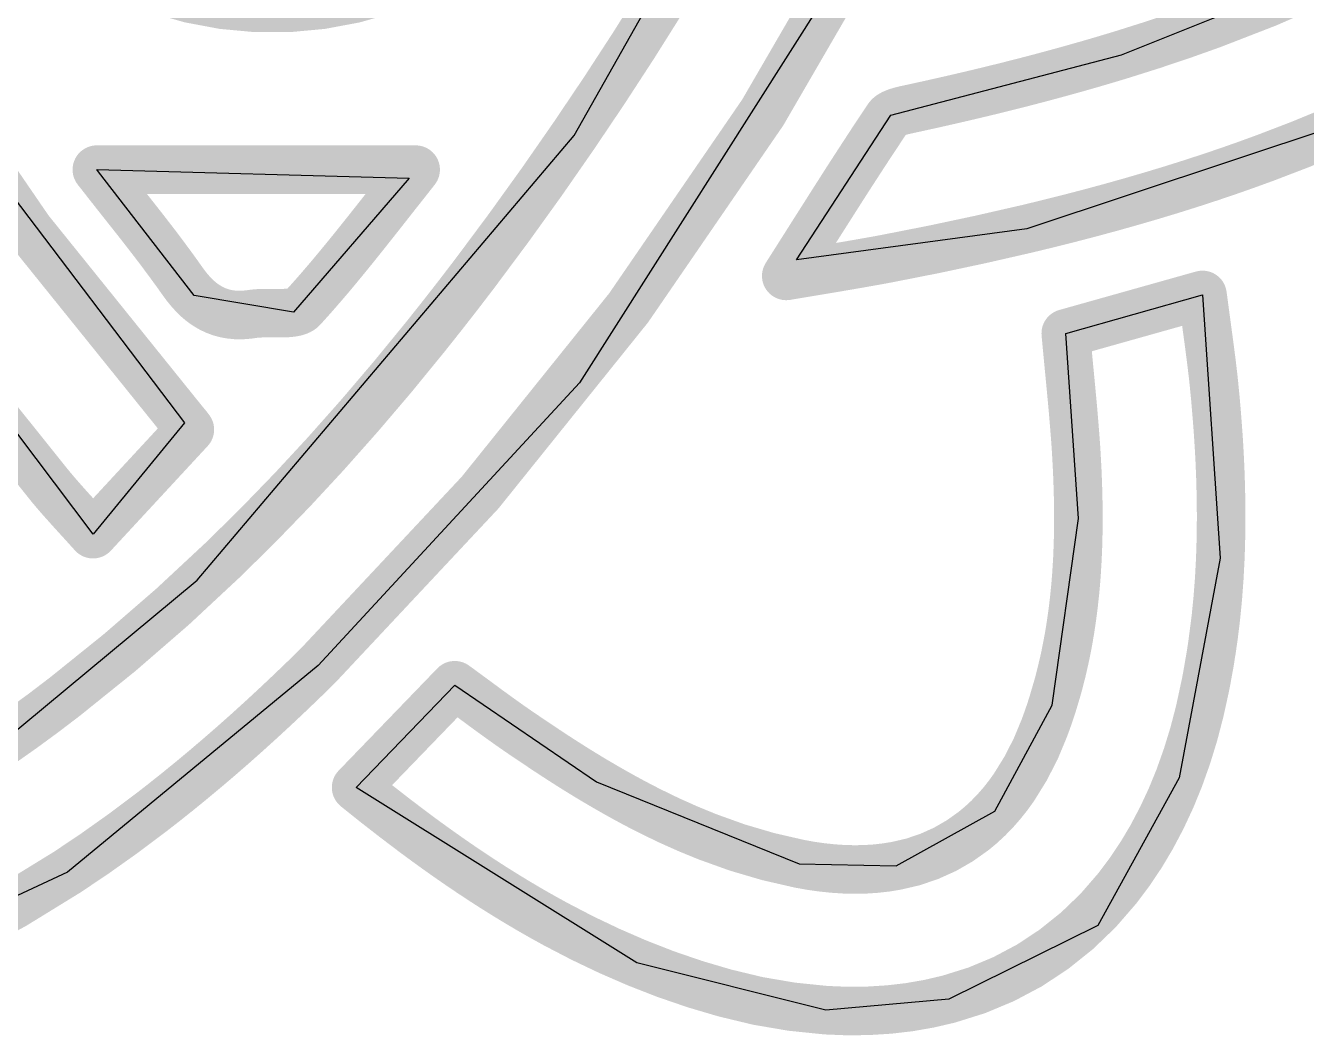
# Model space of a CAD drawing. Header units: millimetres. Extents: x 34 to 168, y 52 to 76.
# Drawn here: x 41.887 to 44.524, y 62.461 to 64.54 of the extents above; entities that cross this region are included whole.
import ezdxf

# ---------------------------------------------------------------- set-up
doc = ezdxf.new("R2010")
doc.units = ezdxf.units.MM
doc.layers.add('TopOverlay', color=2, linetype='Continuous')

msp = doc.modelspace()

# ---------------------------------------------------------------- linework, layer by layer
at = {"layer": 'TopOverlay'}
for p, q in [((43.0162, 64.3142), (43.561, 65.278)), ((43.6497, 64.7835), (43.0276, 63.8048)), ((44.1438, 64.4804), (44.6639, 64.6886)), ((41.6306, 64.4906), (42.2137, 63.7223)), ((43.6685, 64.356), (44.1438, 64.4804)), ((43.4741, 64.0578), (43.6685, 64.356)), ((44.6536, 64.356), (43.9483, 64.1216)), ((42.2402, 63.3984), (43.0162, 64.3142)), ((42.0369, 64.239), (42.0334, 64.2436)), ((42.0334, 64.2436), (42.6762, 64.2261)), ((42.2338, 63.9846), (42.0369, 64.239)), ((42.6762, 64.2261), (42.4385, 63.9499)), ((43.9483, 64.1216), (43.4741, 64.0578)), ((42.0255, 63.4928), (41.5798, 64.0842)), ((42.4385, 63.9499), (42.2338, 63.9846)), ((44.0287, 63.9064), (44.3103, 63.9856)), ((44.3103, 63.9856), (44.347, 63.4432)), ((44.0547, 63.5249), (44.0287, 63.9064)), ((43.0276, 63.8048), (42.4889, 63.2222)), ((42.2137, 63.7223), (42.0255, 63.4928)), ((44.001, 63.1408), (44.0547, 63.5249)), ((44.347, 63.4432), (44.2624, 62.9907)), ((41.8346, 63.0608), (42.2402, 63.3984)), ((42.4889, 63.2222), (41.9726, 62.797)), ((42.5673, 62.9712), (42.7705, 63.1817)), ((42.7705, 63.1817), (43.0623, 62.9831)), ((43.8829, 62.9223), (44.001, 63.1408)), ((44.2624, 62.9907), (44.0944, 62.6872)), ((43.1451, 62.6101), (42.5673, 62.9712)), ((43.0623, 62.9831), (43.48, 62.8141)), ((43.6795, 62.8098), (43.8829, 62.9223)), ((43.48, 62.8141), (43.6795, 62.8098)), ((41.9726, 62.797), (41.4309, 62.5427)), ((44.0944, 62.6872), (43.7878, 62.5353)), ((43.5346, 62.5125), (43.1451, 62.6101)), ((43.7878, 62.5353), (43.5346, 62.5125))]:
    msp.add_line(p, q, dxfattribs=at)
at = {"layer": 'TopOverlay', "const_width": 0.1}
for points in [[(42.2137, 63.7223, -0.058115), (41.3502, 64.9826)], [(42.8641, 64.7454, -0.414368), (41.8293, 64.8416)], [(43.6497, 64.7835, -0.075748), (42.4889, 63.2222)], [(44.6639, 64.6886, -0.030791), (44.33, 64.5429)], [(43.1982, 64.5939, -0.011491), (43.0162, 64.3142)], [(44.33, 64.5429, -0.013489), (44.1438, 64.4804)], [(44.1438, 64.4804, -0.006026), (44.0445, 64.4513)], [(44.0445, 64.4513, -0.005508), (43.9404, 64.4233)], [(43.9404, 64.4233, -0.004981), (43.8311, 64.3964)], [(43.8311, 64.3964, -0.004461), (43.7162, 64.3704)], [(43.6725, 64.3583, -0.020498), (43.6771, 64.3603)], [(43.6771, 64.3603, -0.014745), (43.6822, 64.3622)], [(43.6822, 64.3622, -0.010682), (43.6875, 64.3638)], [(43.6875, 64.3638, -0.007639), (43.693, 64.3652)], [(43.693, 64.3652, -0.005185), (43.6986, 64.3666)], [(41.9388, 63.5899, -0.030798), (41.3807, 64.3482)], [(43.6628, 64.3507, -0.059717), (43.6653, 64.3535)], [(43.6653, 64.3535, -0.041718), (43.6685, 64.356)], [(43.6685, 64.356, -0.028994), (43.6726, 64.3583)], [(44.6536, 64.356, -0.018459), (44.4395, 64.2678)], [(43.0162, 64.3142, -0.012202), (42.812, 64.0302)], [(44.4395, 64.2678, -0.008528), (44.3254, 64.2277)], [(44.3254, 64.2277, -0.007945), (44.2058, 64.1901)], [(44.2058, 64.1901, -0.007308), (44.0803, 64.1548)], [(44.0803, 64.1548, -0.006646), (43.9483, 64.1216)], [(43.9483, 64.1216, -0.011306), (43.6626, 64.0608)], [(42.812, 64.0302, -0.006856), (42.7099, 63.8993)], [(42.2338, 63.9846, -0.041793), (42.2097, 64.014)], [(42.4932, 63.9992, -0.006861), (42.4565, 63.958)], [(42.2465, 63.973, -0.026111), (42.2338, 63.9846)], [(42.2597, 63.9634, -0.029338), (42.2465, 63.973)], [(42.2878, 63.9501, -0.065084), (42.2597, 63.9634)], [(42.3185, 63.9444, -0.063601), (42.2878, 63.9501)], [(42.3351, 63.9444, -0.02782), (42.3185, 63.9444)], [(42.3525, 63.9462, -0.024386), (42.3351, 63.9444)], [(42.3525, 63.9462, -0.015181), (42.3609, 63.9472)], [(42.3609, 63.9472, -0.006027), (42.3653, 63.9476)], [(42.3653, 63.9476, -0.005104), (42.3697, 63.9478)], [(42.4114, 63.948, -0.004281), (42.3966, 63.948)], [(42.4187, 63.9481, -0.005634), (42.4114, 63.948)], [(42.4257, 63.9484, -0.008482), (42.4187, 63.9481)], [(42.4323, 63.949, -0.012082), (42.4257, 63.9484)], [(42.4385, 63.9499, -0.016867), (42.4323, 63.949)], [(42.4441, 63.9512, -0.023472), (42.4385, 63.9499)], [(42.449, 63.953, -0.032735), (42.4441, 63.9512)], [(42.4532, 63.9552, -0.045357), (42.449, 63.953)], [(42.4565, 63.958, -0.060436), (42.4532, 63.9552)], [(42.7099, 63.8993, -0.015149), (42.5042, 63.6578)], [(44.3367, 63.7735, -0.006143), (44.3428, 63.6963)], [(44.341, 63.7216, -0.006536), (44.3457, 63.6469)], [(44.3428, 63.6963, -0.006714), (44.3468, 63.6227)], [(44.3429, 63.6963, -0.006776), (44.3468, 63.6227)], [(42.5042, 63.6578, -0.016787), (42.2946, 63.4415)], [(44.3457, 63.6469, -0.01192), (44.3487, 63.5292)], [(44.0519, 63.6322, -0.00461), (44.0537, 63.5879)], [(44.0519, 63.6322, -0.00461), (44.0537, 63.5879)], [(44.3468, 63.6227, -0.009986), (44.3487, 63.5292)], [(44.3468, 63.6227, -0.009616), (44.3487, 63.5292)], [(44.0537, 63.5879, -0.005104), (44.0546, 63.5456)], [(44.0537, 63.5879, -0.007777), (44.0547, 63.5249)], [(44.0537, 63.5879, -0.005104), (44.0546, 63.5456)], [(44.0547, 63.5249, -0.019772), (44.05, 63.3994)], [(44.0547, 63.5249, -0.019772), (44.05, 63.3994)], [(44.0547, 63.5249, -0.012831), (44.0526, 63.4402)], [(44.3487, 63.5292, -0.015878), (44.3448, 63.4015)], [(44.3487, 63.5292, -0.010369), (44.347, 63.4432)], [(44.3487, 63.5292, -0.010369), (44.347, 63.4432)], [(42.2946, 63.4415, -0.027047), (41.9677, 63.1583)], [(44.0526, 63.4402, -0.01423), (44.0462, 63.3597)], [(44.347, 63.4432, -0.017098), (44.3377, 63.3201)], [(44.347, 63.4432, -0.017098), (44.3377, 63.3201)], [(44.05, 63.3994, -0.014918), (44.0414, 63.3209)], [(44.05, 63.3994, -0.014918), (44.0414, 63.3209)], [(44.3448, 63.4015, -0.017643), (44.3329, 63.2805)], [(44.0462, 63.3597, -0.015586), (44.0355, 63.2831)], [(44.0414, 63.3209, -0.016223), (44.0286, 63.2462)], [(44.0414, 63.3209, -0.016223), (44.0286, 63.2462)], [(44.3377, 63.3201, -0.031494), (44.3045, 63.1277)], [(44.3377, 63.3201, -0.031494), (44.3045, 63.1277)], [(44.0356, 63.2831, -0.034708), (44.001, 63.1408)], [(44.3329, 63.2805, -0.0254), (44.3045, 63.1277)], [(44.0286, 63.2462, -0.026405), (44.001, 63.1408)], [(44.0286, 63.2462, -0.026405), (44.001, 63.1408)], [(42.4889, 63.2222, -0.006774), (42.4008, 63.1376)], [(41.9677, 63.1583, -0.014332), (41.8346, 63.0608)], [(42.4008, 63.1376, -0.007418), (42.3138, 63.0587)], [(44.001, 63.1408, -0.012793), (43.9844, 63.0931)], [(44.3045, 63.1277, -0.03248), (44.2624, 62.9907)], [(43.9844, 63.0931, -0.06027), (43.9218, 62.9711)], [(42.3138, 63.0587, -0.008069), (42.2277, 62.9854)], [(43.0091, 63.0157, -0.005244), (42.9572, 63.0493)], [(43.0623, 62.9831, -0.006703), (43.0091, 63.0157)], [(44.2624, 62.9907, -0.036499), (44.2056, 62.869)], [(42.2277, 62.9854, -0.00871), (42.1423, 62.9174)], [(42.6888, 62.8766, -0.010033), (42.5673, 62.9712)], [(43.117, 62.9518, -0.008151), (43.0624, 62.9831)], [(43.9218, 62.9711, -0.035953), (43.8829, 62.9223)], [(43.1731, 62.9222, -0.009588), (43.117, 62.9518)], [(42.1423, 62.9175, -0.019225), (41.9726, 62.797)], [(43.2903, 62.8698, -0.023396), (43.1731, 62.9222)], [(43.8829, 62.9223, -0.039091), (43.8391, 62.8817)], [(43.8391, 62.8817, -0.122445), (43.6795, 62.8098)], [(42.7555, 62.8284, -0.007038), (42.6888, 62.8766)], [(43.48, 62.8141, -0.044676), (43.2903, 62.8698)], [(44.2056, 62.869, -0.040594), (44.1349, 62.7635)], [(42.8259, 62.7807, -0.008338), (42.7555, 62.8284)], [(43.5507, 62.8041, -0.027849), (43.48, 62.8141)], [(43.6173, 62.8027, -0.031811), (43.5507, 62.8041)], [(43.6795, 62.8098, -0.035688), (43.6173, 62.8027)], [(41.9726, 62.797, -0.043664), (41.6303, 62.613)], [(42.9002, 62.7342, -0.009644), (42.8259, 62.7807)], [(44.1349, 62.7635, -0.091207), (43.954, 62.6047)], [(42.9782, 62.6897, -0.010974), (42.9002, 62.7342)], [(43.1451, 62.6101, -0.026068), (42.9782, 62.6897)], [(43.326, 62.5481, -0.031681), (43.1451, 62.6101)], [(43.954, 62.6047, -0.069285), (43.7878, 62.5353)], [(43.5346, 62.5125, -0.050168), (43.326, 62.5481)], [(43.6653, 62.5139, -0.038547), (43.5346, 62.5125)], [(43.7878, 62.5353, -0.042513), (43.6653, 62.5139)]]:
    msp.add_lwpolyline(points, format="xyb", dxfattribs=at)
at = {"layer": 'TopOverlay', "const_width": 0.05}
for points in [[(44.305, 64.5429, 1), (44.355, 64.5429, 1)], [(44.305, 64.5429, 1), (44.355, 64.5429, 1)], [(44.1188, 64.4804, 1), (44.1688, 64.4804, 1)], [(44.1188, 64.4804, 1), (44.1688, 64.4804, 1)], [(44.0195, 64.4513, 1), (44.0695, 64.4513, 1)], [(44.0195, 64.4513, 1), (44.0695, 64.4513, 1)], [(43.9154, 64.4233, 1), (43.9654, 64.4233, 1)], [(43.9154, 64.4233, 1), (43.9654, 64.4233, 1)], [(43.8061, 64.3964, 1), (43.8561, 64.3964, 1)], [(43.8061, 64.3964, 1), (43.8561, 64.3964, 1)], [(43.6521, 64.3603, 1), (43.7021, 64.3603, 1)], [(43.6521, 64.3603, 1), (43.7021, 64.3603, 1)], [(43.6572, 64.3622, 1), (43.7072, 64.3622, 1)], [(43.6572, 64.3622, 1), (43.7072, 64.3622, 1)], [(43.6625, 64.3638, 1), (43.7125, 64.3638, 1)], [(43.6625, 64.3638, 1), (43.7125, 64.3638, 1)], [(43.668, 64.3652, 1), (43.718, 64.3652, 1)], [(43.668, 64.3652, 1), (43.718, 64.3652, 1)], [(43.6736, 64.3666, 1), (43.7236, 64.3666, 1)], [(43.6736, 64.3666, 1), (43.7236, 64.3666, 1)], [(43.6843, 64.3689, 1), (43.7342, 64.3689, 1)], [(43.6843, 64.3689, 1), (43.7342, 64.3689, 1)], [(43.6843, 64.3689, 1), (43.7342, 64.3689, 1)], [(43.6912, 64.3704, 1), (43.7412, 64.3704, 1)], [(43.6912, 64.3704, 1), (43.7412, 64.3704, 1)], [(43.6912, 64.3704, 1), (43.7412, 64.3704, 1)], [(43.6378, 64.3507, 1), (43.6878, 64.3507, 1)], [(43.6378, 64.3507, 1), (43.6878, 64.3507, 1)], [(43.6403, 64.3535, 1), (43.6903, 64.3535, 1)], [(43.6403, 64.3535, 1), (43.6903, 64.3535, 1)], [(43.6435, 64.356, 1), (43.6935, 64.356, 1)], [(43.6435, 64.356, 1), (43.6935, 64.356, 1)], [(43.6476, 64.3583, 1), (43.6976, 64.3583, 1)], [(43.6476, 64.3583, 1), (43.6975, 64.3583, 1)], [(42.9912, 64.3142, 1), (43.0412, 64.3142, 1)], [(42.9912, 64.3142, 1), (43.0412, 64.3142, 1)], [(43.6041, 64.3, 1), (43.6541, 64.3, 1)], [(43.6041, 64.3, 1), (43.6541, 64.3, 1)], [(43.5874, 64.2744, 1), (43.6374, 64.2744, 1)], [(43.5874, 64.2744, 1), (43.6374, 64.2744, 1)], [(44.4145, 64.2678, 1), (44.4645, 64.2678, 1)], [(44.4145, 64.2678, 1), (44.4645, 64.2678, 1)], [(42.0084, 64.2436, 1), (42.0584, 64.2436, 1)], [(42.0084, 64.2436, 1), (42.0584, 64.2436, 1)], [(42.0084, 64.2436, 1), (42.0584, 64.2436, 1)], [(42.0101, 64.2413, 1), (42.0601, 64.2413, 1)], [(42.0101, 64.2413, 1), (42.0601, 64.2413, 1)], [(42.011, 64.2401, 1), (42.061, 64.2401, 1)], [(42.011, 64.2401, 1), (42.061, 64.2401, 1)], [(42.0119, 64.239, 1), (42.0619, 64.239, 1)], [(42.0119, 64.239, 1), (42.0619, 64.239, 1)], [(42.0128, 64.2379, 1), (42.0628, 64.2379, 1)], [(42.0128, 64.2379, 1), (42.0628, 64.2379, 1)], [(42.0137, 64.2368, 1), (42.0637, 64.2368, 1)], [(42.0137, 64.2368, 1), (42.0637, 64.2368, 1)], [(42.0155, 64.2345, 1), (42.0655, 64.2345, 1)], [(42.0155, 64.2345, 1), (42.0655, 64.2345, 1)], [(42.0173, 64.2323, 1), (42.0673, 64.2323, 1)], [(42.0173, 64.2323, 1), (42.0673, 64.2323, 1)], [(42.0205, 64.2282, 1), (42.0705, 64.2282, 1)], [(42.0205, 64.2282, 1), (42.0705, 64.2282, 1)], [(42.6528, 64.2282, 1), (42.7027, 64.2282, 1)], [(42.6528, 64.2282, 1), (42.7027, 64.2282, 1)], [(42.6544, 64.2302, 1), (42.7043, 64.2302, 1)], [(42.6544, 64.2302, 1), (42.7043, 64.2302, 1)], [(42.656, 64.2323, 1), (42.706, 64.2323, 1)], [(42.656, 64.2323, 1), (42.706, 64.2323, 1)], [(42.6587, 64.2356, 1), (42.7087, 64.2356, 1)], [(42.6587, 64.2356, 1), (42.7087, 64.2356, 1)], [(42.6605, 64.2379, 1), (42.7105, 64.2379, 1)], [(42.6605, 64.2379, 1), (42.7105, 64.2379, 1)], [(42.6613, 64.239, 1), (42.7113, 64.239, 1)], [(42.6613, 64.239, 1), (42.7113, 64.239, 1)], [(42.6622, 64.2401, 1), (42.7122, 64.2401, 1)], [(42.6622, 64.2401, 1), (42.7122, 64.2401, 1)], [(42.6631, 64.2413, 1), (42.7131, 64.2413, 1)], [(42.6631, 64.2413, 1), (42.7131, 64.2413, 1)], [(42.664, 64.2424, 1), (42.714, 64.2424, 1)], [(42.664, 64.2424, 1), (42.714, 64.2424, 1)], [(42.6649, 64.2436, 1), (42.7149, 64.2436, 1)], [(42.6649, 64.2436, 1), (42.7149, 64.2436, 1)], [(42.6649, 64.2436, 1), (42.7149, 64.2436, 1)], [(43.5707, 64.2487, 1), (43.6207, 64.2487, 1)], [(43.5707, 64.2487, 1), (43.6207, 64.2487, 1)], [(44.3004, 64.2277, 1), (44.3504, 64.2277, 1)], [(44.3004, 64.2277, 1), (44.3504, 64.2277, 1)], [(42.0221, 64.2261, 1), (42.0721, 64.2261, 1)], [(42.0221, 64.2261, 1), (42.0721, 64.2261, 1)], [(42.0237, 64.2241, 1), (42.0737, 64.2241, 1)], [(42.0237, 64.2241, 1), (42.0737, 64.2241, 1)], [(42.0253, 64.2221, 1), (42.0753, 64.2221, 1)], [(42.0253, 64.2221, 1), (42.0753, 64.2221, 1)], [(42.0269, 64.22, 1), (42.0769, 64.22, 1)], [(42.0269, 64.22, 1), (42.0769, 64.22, 1)], [(42.0285, 64.218, 1), (42.0784, 64.218, 1)], [(42.0285, 64.218, 1), (42.0784, 64.218, 1)], [(42.03, 64.216, 1), (42.08, 64.216, 1)], [(42.03, 64.216, 1), (42.08, 64.216, 1)], [(42.0316, 64.2139, 1), (42.0816, 64.2139, 1)], [(42.0316, 64.2139, 1), (42.0816, 64.2139, 1)], [(42.0333, 64.2119, 1), (42.0832, 64.2119, 1)], [(42.0333, 64.2119, 1), (42.0832, 64.2119, 1)], [(42.0377, 64.2062, 1), (42.0877, 64.2062, 1)], [(42.0377, 64.2062, 1), (42.0877, 64.2062, 1)], [(42.04, 64.2034, 1), (42.09, 64.2034, 1)], [(42.04, 64.2034, 1), (42.09, 64.2034, 1)], [(42.0422, 64.2005, 1), (42.0922, 64.2005, 1)], [(42.0422, 64.2005, 1), (42.0922, 64.2005, 1)], [(42.6311, 64.2007, 1), (42.6811, 64.2007, 1)], [(42.6311, 64.2007, 1), (42.6811, 64.2007, 1)], [(42.6341, 64.2044, 1), (42.6841, 64.2044, 1)], [(42.6341, 64.2044, 1), (42.6841, 64.2044, 1)], [(42.637, 64.2082, 1), (42.687, 64.2082, 1)], [(42.637, 64.2082, 1), (42.687, 64.2082, 1)], [(42.64, 64.2119, 1), (42.69, 64.2119, 1)], [(42.64, 64.2119, 1), (42.69, 64.2119, 1)], [(42.6432, 64.216, 1), (42.6932, 64.216, 1)], [(42.6432, 64.216, 1), (42.6932, 64.216, 1)], [(42.6448, 64.218, 1), (42.6948, 64.218, 1)], [(42.6448, 64.218, 1), (42.6948, 64.218, 1)], [(42.6464, 64.22, 1), (42.6964, 64.22, 1)], [(42.6464, 64.22, 1), (42.6964, 64.22, 1)], [(42.648, 64.2221, 1), (42.698, 64.2221, 1)], [(42.648, 64.2221, 1), (42.698, 64.2221, 1)], [(42.6496, 64.2241, 1), (42.6996, 64.2241, 1)], [(42.6496, 64.2241, 1), (42.6996, 64.2241, 1)], [(42.6512, 64.2261, 1), (42.7012, 64.2261, 1)], [(42.6512, 64.2261, 1), (42.7012, 64.2261, 1)], [(43.554, 64.2229, 1), (43.604, 64.2229, 1)], [(43.554, 64.2229, 1), (43.604, 64.2229, 1)], [(42.0445, 64.1977, 1), (42.0944, 64.1977, 1)], [(42.0445, 64.1977, 1), (42.0944, 64.1977, 1)], [(42.0467, 64.1948, 1), (42.0967, 64.1948, 1)], [(42.0467, 64.1948, 1), (42.0967, 64.1948, 1)], [(42.0489, 64.192, 1), (42.0989, 64.192, 1)], [(42.0489, 64.192, 1), (42.0989, 64.192, 1)], [(42.0512, 64.1892, 1), (42.1011, 64.1892, 1)], [(42.0512, 64.1892, 1), (42.1011, 64.1892, 1)], [(42.0534, 64.1864, 1), (42.1034, 64.1864, 1)], [(42.0534, 64.1864, 1), (42.1034, 64.1864, 1)], [(42.0556, 64.1835, 1), (42.1056, 64.1835, 1)], [(42.0556, 64.1835, 1), (42.1056, 64.1835, 1)], [(42.6104, 64.1744, 1), (42.6604, 64.1744, 1)], [(42.6104, 64.1744, 1), (42.6604, 64.1744, 1)], [(42.6163, 64.1819, 1), (42.6663, 64.1819, 1)], [(42.6163, 64.1819, 1), (42.6663, 64.1819, 1)], [(42.6192, 64.1856, 1), (42.6692, 64.1856, 1)], [(42.6192, 64.1856, 1), (42.6692, 64.1856, 1)], [(42.6222, 64.1894, 1), (42.6722, 64.1894, 1)], [(42.6222, 64.1894, 1), (42.6722, 64.1894, 1)], [(42.6251, 64.1931, 1), (42.6751, 64.1931, 1)], [(42.6251, 64.1931, 1), (42.6751, 64.1931, 1)], [(42.6281, 64.1969, 1), (42.6781, 64.1969, 1)], [(42.6281, 64.1969, 1), (42.6781, 64.1969, 1)], [(43.5374, 64.1969, 1), (43.5874, 64.1969, 1)], [(43.5374, 64.1969, 1), (43.5874, 64.1969, 1)], [(44.1808, 64.1901, 1), (44.2308, 64.1901, 1)], [(44.1808, 64.1901, 1), (44.2308, 64.1901, 1)], [(42.0827, 64.1493, 1), (42.1327, 64.1493, 1)], [(42.0827, 64.1493, 1), (42.1327, 64.1493, 1)], [(42.5925, 64.1516, 1), (42.6425, 64.1516, 1)], [(42.5925, 64.1516, 1), (42.6425, 64.1516, 1)], [(43.5207, 64.1707, 1), (43.5707, 64.1707, 1)], [(43.5207, 64.1707, 1), (43.5707, 64.1707, 1)], [(44.0553, 64.1548, 1), (44.1053, 64.1548, 1)], [(44.0553, 64.1548, 1), (44.1053, 64.1548, 1)], [(42.096, 64.1324, 1), (42.146, 64.1324, 1)], [(42.096, 64.1324, 1), (42.146, 64.1324, 1)], [(42.5747, 64.1291, 1), (42.6247, 64.1291, 1)], [(42.5747, 64.1291, 1), (42.6247, 64.1291, 1)], [(43.5039, 64.1442, 1), (43.5538, 64.1442, 1)], [(43.5039, 64.1442, 1), (43.5538, 64.1442, 1)], [(43.9233, 64.1216, 1), (43.9733, 64.1216, 1)], [(43.9233, 64.1216, 1), (43.9733, 64.1216, 1)], [(42.1091, 64.1156, 1), (42.1591, 64.1156, 1)], [(42.1091, 64.1156, 1), (42.1591, 64.1156, 1)], [(42.1221, 64.0988, 1), (42.1721, 64.0988, 1)], [(42.1221, 64.0988, 1), (42.1721, 64.0988, 1)], [(42.557, 64.1068, 1), (42.607, 64.1068, 1)], [(42.557, 64.1068, 1), (42.607, 64.1068, 1)], [(43.4869, 64.1175, 1), (43.5369, 64.1175, 1)], [(43.4869, 64.1175, 1), (43.5369, 64.1175, 1)], [(42.135, 64.082, 1), (42.185, 64.082, 1)], [(42.135, 64.082, 1), (42.185, 64.082, 1)], [(42.5394, 64.0848, 1), (42.5894, 64.0848, 1)], [(42.5394, 64.0848, 1), (42.5894, 64.0848, 1)], [(43.4574, 64.0709, 1), (43.5074, 64.0709, 1)], [(43.4574, 64.0709, 1), (43.5074, 64.0709, 1)], [(43.4616, 64.0775, 1), (43.5116, 64.0775, 1)], [(43.4616, 64.0775, 1), (43.5116, 64.0775, 1)], [(43.4698, 64.0905, 1), (43.5198, 64.0905, 1)], [(43.4698, 64.0905, 1), (43.5198, 64.0905, 1)], [(42.1476, 64.0651, 1), (42.1976, 64.0651, 1)], [(42.1476, 64.0651, 1), (42.1976, 64.0651, 1)], [(42.1601, 64.0482, 1), (42.2101, 64.0482, 1)], [(42.1601, 64.0482, 1), (42.2101, 64.0482, 1)], [(42.5217, 64.063, 1), (42.5717, 64.063, 1)], [(42.5217, 64.063, 1), (42.5717, 64.063, 1)], [(43.4407, 64.0446, 1), (43.4907, 64.0446, 1)], [(43.4407, 64.0446, 1), (43.4907, 64.0446, 1)], [(43.4449, 64.0512, 1), (43.4949, 64.0512, 1)], [(43.4449, 64.0512, 1), (43.4949, 64.0512, 1)], [(43.4491, 64.0578, 1), (43.4991, 64.0578, 1)], [(43.4491, 64.0578, 1), (43.4991, 64.0578, 1)], [(43.4532, 64.0644, 1), (43.5032, 64.0644, 1)], [(43.4532, 64.0644, 1), (43.5032, 64.0644, 1)], [(43.5324, 64.0422, 1), (43.5824, 64.0422, 1)], [(43.5324, 64.0422, 1), (43.5824, 64.0422, 1)], [(43.5477, 64.0448, 1), (43.5977, 64.0448, 1)], [(43.5477, 64.0448, 1), (43.5977, 64.0448, 1)], [(43.5629, 64.0474, 1), (43.6129, 64.0474, 1)], [(43.5629, 64.0474, 1), (43.6129, 64.0474, 1)], [(43.578, 64.05, 1), (43.628, 64.05, 1)], [(43.578, 64.05, 1), (43.628, 64.05, 1)], [(43.593, 64.0527, 1), (43.643, 64.0527, 1)], [(43.593, 64.0527, 1), (43.643, 64.0527, 1)], [(43.6079, 64.0553, 1), (43.6579, 64.0553, 1)], [(43.6079, 64.0553, 1), (43.6579, 64.0553, 1)], [(43.6228, 64.058, 1), (43.6728, 64.058, 1)], [(43.6228, 64.058, 1), (43.6728, 64.058, 1)], [(43.6376, 64.0608, 1), (43.6876, 64.0608, 1)], [(43.6376, 64.0608, 1), (43.6876, 64.0608, 1)], [(42.1725, 64.0312, 1), (42.2225, 64.0312, 1)], [(42.1725, 64.0312, 1), (42.2225, 64.0312, 1)], [(42.4862, 64.0202, 1), (42.5362, 64.0202, 1)], [(42.4862, 64.0202, 1), (42.5362, 64.0202, 1)], [(42.504, 64.0415, 1), (42.554, 64.0415, 1)], [(42.504, 64.0415, 1), (42.554, 64.0415, 1)], [(42.787, 64.0302, 1), (42.837, 64.0302, 1)], [(42.787, 64.0302, 1), (42.837, 64.0302, 1)], [(43.4281, 64.0247, 1), (43.4781, 64.0247, 1)], [(43.4281, 64.0247, 1), (43.4781, 64.0247, 1)], [(43.4323, 64.0314, 1), (43.4823, 64.0314, 1)], [(43.4323, 64.0314, 1), (43.4823, 64.0314, 1)], [(43.4365, 64.038, 1), (43.4865, 64.038, 1)], [(43.4365, 64.038, 1), (43.4865, 64.038, 1)], [(43.4629, 64.0306, 1), (43.5129, 64.0306, 1)], [(43.4629, 64.0306, 1), (43.5129, 64.0306, 1)], [(43.48, 64.0334, 1), (43.53, 64.0334, 1)], [(43.48, 64.0334, 1), (43.53, 64.0334, 1)], [(43.4856, 64.0343, 1), (43.5356, 64.0343, 1)], [(43.4856, 64.0343, 1), (43.5356, 64.0343, 1)], [(43.517, 64.0396, 1), (43.567, 64.0396, 1)], [(43.517, 64.0396, 1), (43.567, 64.0396, 1)], [(42.1847, 64.014, 1), (42.2347, 64.014, 1)], [(42.1847, 64.014, 1), (42.2347, 64.014, 1)], [(42.4682, 63.9992, 1), (42.5182, 63.9992, 1)], [(42.4682, 63.9992, 1), (42.5182, 63.9992, 1)], [(42.2088, 63.9846, 1), (42.2588, 63.9846, 1)], [(42.2088, 63.9846, 1), (42.2588, 63.9846, 1)], [(42.2215, 63.973, 1), (42.2715, 63.973, 1)], [(42.2215, 63.973, 1), (42.2715, 63.973, 1)], [(42.2347, 63.9634, 1), (42.2847, 63.9634, 1)], [(42.2347, 63.9634, 1), (42.2847, 63.9634, 1)], [(44.2853, 63.9856, 1), (44.3353, 63.9856, 1)], [(44.2853, 63.9856, 1), (44.3353, 63.9856, 1)], [(44.2853, 63.9856, 1), (44.3353, 63.9856, 1)], [(44.2861, 63.9796, 1), (44.3361, 63.9796, 1)], [(44.2861, 63.9796, 1), (44.3361, 63.9796, 1)], [(44.2869, 63.9736, 1), (44.3369, 63.9736, 1)], [(44.2869, 63.9736, 1), (44.3369, 63.9736, 1)], [(44.2877, 63.9676, 1), (44.3377, 63.9676, 1)], [(44.2877, 63.9676, 1), (44.3377, 63.9676, 1)], [(42.2628, 63.9501, 1), (42.3128, 63.9501, 1)], [(42.2628, 63.9501, 1), (42.3128, 63.9501, 1)], [(42.2935, 63.9444, 1), (42.3435, 63.9444, 1)], [(42.2935, 63.9444, 1), (42.3435, 63.9444, 1)], [(42.3101, 63.9444, 1), (42.3601, 63.9444, 1)], [(42.3101, 63.9444, 1), (42.3601, 63.9444, 1)], [(42.3275, 63.9462, 1), (42.3775, 63.9462, 1)], [(42.3275, 63.9462, 1), (42.3775, 63.9462, 1)], [(42.3359, 63.9472, 1), (42.3859, 63.9472, 1)], [(42.3359, 63.9472, 1), (42.3859, 63.9472, 1)], [(42.3403, 63.9476, 1), (42.3903, 63.9476, 1)], [(42.3403, 63.9476, 1), (42.3903, 63.9476, 1)], [(42.3447, 63.9478, 1), (42.3947, 63.9478, 1)], [(42.3447, 63.9478, 1), (42.3947, 63.9478, 1)], [(42.3491, 63.948, 1), (42.3991, 63.948, 1)], [(42.3491, 63.948, 1), (42.3991, 63.948, 1)], [(42.3536, 63.9481, 1), (42.4036, 63.9481, 1)], [(42.3536, 63.9481, 1), (42.4036, 63.9481, 1)], [(42.3581, 63.9481, 1), (42.4081, 63.9481, 1)], [(42.3581, 63.9481, 1), (42.4081, 63.9481, 1)], [(42.3626, 63.9481, 1), (42.4126, 63.9481, 1)], [(42.3626, 63.9481, 1), (42.4126, 63.9481, 1)], [(42.3671, 63.9481, 1), (42.4171, 63.9481, 1)], [(42.3671, 63.9481, 1), (42.4171, 63.9481, 1)], [(42.3716, 63.948, 1), (42.4216, 63.948, 1)], [(42.3716, 63.948, 1), (42.4216, 63.948, 1)], [(42.3864, 63.948, 1), (42.4364, 63.948, 1)], [(42.3864, 63.948, 1), (42.4364, 63.948, 1)], [(42.3937, 63.9481, 1), (42.4437, 63.9481, 1)], [(42.3937, 63.9481, 1), (42.4437, 63.9481, 1)], [(42.4007, 63.9484, 1), (42.4507, 63.9484, 1)], [(42.4007, 63.9484, 1), (42.4507, 63.9484, 1)], [(42.4073, 63.949, 1), (42.4573, 63.949, 1)], [(42.4073, 63.949, 1), (42.4573, 63.949, 1)], [(42.4135, 63.9499, 1), (42.4635, 63.9499, 1)], [(42.4135, 63.9499, 1), (42.4635, 63.9499, 1)], [(42.4191, 63.9512, 1), (42.4691, 63.9512, 1)], [(42.4191, 63.9512, 1), (42.4691, 63.9512, 1)], [(42.424, 63.953, 1), (42.474, 63.953, 1)], [(42.424, 63.953, 1), (42.474, 63.953, 1)], [(42.4282, 63.9552, 1), (42.4782, 63.9552, 1)], [(42.4282, 63.9552, 1), (42.4782, 63.9552, 1)], [(42.4315, 63.958, 1), (42.4815, 63.958, 1)], [(42.4315, 63.958, 1), (42.4815, 63.958, 1)], [(44.2885, 63.9616, 1), (44.3385, 63.9616, 1)], [(44.2885, 63.9616, 1), (44.3385, 63.9616, 1)], [(44.2893, 63.9557, 1), (44.3393, 63.9557, 1)], [(44.2893, 63.9557, 1), (44.3393, 63.9557, 1)], [(44.2901, 63.9497, 1), (44.3401, 63.9497, 1)], [(44.2901, 63.9497, 1), (44.3401, 63.9497, 1)], [(44.2909, 63.9438, 1), (44.3409, 63.9438, 1)], [(44.2909, 63.9438, 1), (44.3409, 63.9438, 1)], [(44.2917, 63.9378, 1), (44.3417, 63.9378, 1)], [(44.2917, 63.9378, 1), (44.3417, 63.9378, 1)], [(44.2933, 63.926, 1), (44.3433, 63.926, 1)], [(44.2933, 63.926, 1), (44.3433, 63.926, 1)], [(44.2954, 63.9103, 1), (44.3454, 63.9103, 1)], [(44.2954, 63.9103, 1), (44.3454, 63.9103, 1)], [(42.6849, 63.8993, 1), (42.7349, 63.8993, 1)], [(42.6849, 63.8993, 1), (42.7349, 63.8993, 1)], [(44.0037, 63.9064, 1), (44.0537, 63.9064, 1)], [(44.0037, 63.9064, 1), (44.0537, 63.9064, 1)], [(44.0037, 63.9064, 1), (44.0537, 63.9064, 1)], [(44.2975, 63.8949, 1), (44.3475, 63.8949, 1)], [(44.2975, 63.8949, 1), (44.3475, 63.8949, 1)], [(44.0069, 63.8723, 1), (44.0569, 63.8723, 1)], [(44.0069, 63.8723, 1), (44.0569, 63.8723, 1)], [(44.2996, 63.8795, 1), (44.3496, 63.8795, 1)], [(44.2996, 63.8795, 1), (44.3496, 63.8795, 1)], [(44.3015, 63.8643, 1), (44.3515, 63.8643, 1)], [(44.3015, 63.8643, 1), (44.3515, 63.8643, 1)], [(44.0085, 63.8554, 1), (44.0585, 63.8554, 1)], [(44.0085, 63.8554, 1), (44.0585, 63.8554, 1)], [(44.0101, 63.8387, 1), (44.0601, 63.8387, 1)], [(44.0101, 63.8387, 1), (44.0601, 63.8387, 1)], [(44.3035, 63.8491, 1), (44.3535, 63.8491, 1)], [(44.3035, 63.8491, 1), (44.3535, 63.8491, 1)], [(44.3053, 63.834, 1), (44.3553, 63.834, 1)], [(44.3053, 63.834, 1), (44.3553, 63.834, 1)], [(44.0117, 63.8222, 1), (44.0617, 63.8222, 1)], [(44.0117, 63.8222, 1), (44.0617, 63.8222, 1)], [(44.3071, 63.8189, 1), (44.3571, 63.8189, 1)], [(44.3071, 63.8189, 1), (44.3571, 63.8189, 1)], [(44.0154, 63.7832, 1), (44.0654, 63.7832, 1)], [(44.0154, 63.7832, 1), (44.0654, 63.7832, 1)], [(44.3087, 63.8038, 1), (44.3587, 63.8038, 1)], [(44.3087, 63.8038, 1), (44.3587, 63.8038, 1)], [(44.0172, 63.764, 1), (44.0672, 63.764, 1)], [(44.0172, 63.764, 1), (44.0672, 63.764, 1)], [(44.3117, 63.7735, 1), (44.3617, 63.7735, 1)], [(44.3117, 63.7735, 1), (44.3617, 63.7735, 1)], [(44.3117, 63.7735, 1), (44.3617, 63.7735, 1)], [(44.3117, 63.7735, 1), (44.3617, 63.7735, 1)], [(44.0189, 63.745, 1), (44.0689, 63.745, 1)], [(44.0189, 63.745, 1), (44.0689, 63.745, 1)], [(44.0205, 63.726, 1), (44.0705, 63.726, 1)], [(44.0205, 63.726, 1), (44.0705, 63.726, 1)], [(44.314, 63.7473, 1), (44.364, 63.7473, 1)], [(44.314, 63.7473, 1), (44.364, 63.7473, 1)], [(42.1887, 63.7223, 1), (42.2387, 63.7223, 1)], [(42.1887, 63.7223, 1), (42.2387, 63.7223, 1)], [(42.1899, 63.7209, 1), (42.2399, 63.7209, 1)], [(42.1899, 63.7209, 1), (42.2399, 63.7209, 1)], [(42.1911, 63.7195, 1), (42.2411, 63.7195, 1)], [(42.1911, 63.7195, 1), (42.2411, 63.7195, 1)], [(42.1923, 63.718, 1), (42.2423, 63.718, 1)], [(42.1923, 63.718, 1), (42.2423, 63.718, 1)], [(42.1935, 63.7166, 1), (42.2435, 63.7166, 1)], [(42.1935, 63.7166, 1), (42.2435, 63.7166, 1)], [(42.1946, 63.7152, 1), (42.2446, 63.7152, 1)], [(42.1946, 63.7152, 1), (42.2446, 63.7152, 1)], [(42.1957, 63.7138, 1), (42.2457, 63.7138, 1)], [(42.1957, 63.7138, 1), (42.2457, 63.7138, 1)], [(42.1968, 63.7124, 1), (42.2468, 63.7124, 1)], [(42.1968, 63.7124, 1), (42.2468, 63.7124, 1)], [(42.1979, 63.711, 1), (42.2479, 63.711, 1)], [(42.1979, 63.711, 1), (42.2479, 63.711, 1)], [(42.1999, 63.7083, 1), (42.2499, 63.7083, 1)], [(42.1999, 63.7083, 1), (42.2499, 63.7083, 1)], [(42.1999, 63.7083, 1), (42.2499, 63.7083, 1)], [(44.022, 63.7072, 1), (44.072, 63.7072, 1)], [(44.022, 63.7072, 1), (44.072, 63.7072, 1)], [(44.316, 63.7216, 1), (44.366, 63.7216, 1)], [(44.316, 63.7215, 1), (44.366, 63.7215, 1)], [(44.0235, 63.6884, 1), (44.0735, 63.6884, 1)], [(44.0235, 63.6884, 1), (44.0735, 63.6884, 1)], [(44.3178, 63.6963, 1), (44.3678, 63.6963, 1)], [(44.3178, 63.6963, 1), (44.3678, 63.6963, 1)], [(44.3179, 63.6963, 1), (44.3679, 63.6963, 1)], [(44.3179, 63.6963, 1), (44.3678, 63.6963, 1)], [(42.4792, 63.6578, 1), (42.5292, 63.6578, 1)], [(42.4792, 63.6578, 1), (42.5292, 63.6578, 1)], [(44.0248, 63.6697, 1), (44.0748, 63.6697, 1)], [(44.0248, 63.6697, 1), (44.0748, 63.6697, 1)], [(44.0259, 63.6509, 1), (44.0759, 63.6509, 1)], [(44.0259, 63.6509, 1), (44.0759, 63.6509, 1)], [(44.3207, 63.6469, 1), (44.3707, 63.6469, 1)], [(44.3207, 63.6469, 1), (44.3707, 63.6469, 1)], [(44.0269, 63.6322, 1), (44.0769, 63.6322, 1)], [(44.0269, 63.6322, 1), (44.0769, 63.6322, 1)], [(44.0269, 63.6322, 1), (44.0769, 63.6322, 1)], [(44.0269, 63.6322, 1), (44.0769, 63.6322, 1)], [(44.0275, 63.6209, 1), (44.0775, 63.6209, 1)], [(44.0275, 63.6209, 1), (44.0775, 63.6209, 1)], [(44.3218, 63.6227, 1), (44.3718, 63.6227, 1)], [(44.3218, 63.6227, 1), (44.3718, 63.6227, 1)], [(44.3218, 63.6227, 1), (44.3718, 63.6227, 1)], [(44.3218, 63.6227, 1), (44.3718, 63.6227, 1)], [(41.9138, 63.5899, 1), (41.9638, 63.5899, 1)], [(41.9138, 63.5899, 1), (41.9638, 63.5899, 1)], [(41.9251, 63.5766, 1), (41.9751, 63.5766, 1)], [(41.9251, 63.5766, 1), (41.9751, 63.5766, 1)], [(41.9309, 63.5699, 1), (41.9809, 63.5699, 1)], [(41.9309, 63.5699, 1), (41.9809, 63.5699, 1)], [(44.0287, 63.5879, 1), (44.0787, 63.5879, 1)], [(44.0287, 63.5879, 1), (44.0787, 63.5879, 1)], [(44.0287, 63.5879, 1), (44.0787, 63.5879, 1)], [(44.0287, 63.5879, 1), (44.0787, 63.5879, 1)], [(44.0287, 63.5879, 1), (44.0787, 63.5879, 1)], [(44.0287, 63.5879, 1), (44.0787, 63.5879, 1)], [(41.9368, 63.5632, 1), (41.9868, 63.5632, 1)], [(41.9368, 63.5632, 1), (41.9868, 63.5632, 1)], [(41.9428, 63.5565, 1), (41.9928, 63.5565, 1)], [(41.9428, 63.5565, 1), (41.9928, 63.5565, 1)], [(41.9488, 63.5497, 1), (41.9988, 63.5497, 1)], [(41.9488, 63.5497, 1), (41.9988, 63.5497, 1)], [(41.9549, 63.543, 1), (42.0049, 63.543, 1)], [(41.9549, 63.543, 1), (42.0049, 63.543, 1)], [(44.0296, 63.5456, 1), (44.0796, 63.5456, 1)], [(44.0296, 63.5456, 1), (44.0796, 63.5456, 1)], [(44.0296, 63.5456, 1), (44.0796, 63.5456, 1)], [(44.0296, 63.5456, 1), (44.0796, 63.5456, 1)], [(41.9611, 63.5361, 1), (42.0111, 63.5361, 1)], [(41.9611, 63.5361, 1), (42.0111, 63.5361, 1)], [(41.9674, 63.5292, 1), (42.0174, 63.5292, 1)], [(41.9674, 63.5292, 1), (42.0174, 63.5292, 1)], [(41.9737, 63.5223, 1), (42.0237, 63.5223, 1)], [(41.9737, 63.5223, 1), (42.0237, 63.5223, 1)], [(41.9789, 63.5166, 1), (42.0289, 63.5166, 1)], [(41.9789, 63.5166, 1), (42.0289, 63.5166, 1)], [(44.0297, 63.5249, 1), (44.0797, 63.5249, 1)], [(44.0297, 63.5249, 1), (44.0797, 63.5249, 1)], [(44.0297, 63.5249, 1), (44.0797, 63.5249, 1)], [(44.0297, 63.5249, 1), (44.0797, 63.5249, 1)], [(44.0297, 63.5249, 1), (44.0797, 63.5249, 1)], [(44.0297, 63.5249, 1), (44.0797, 63.5249, 1)], [(44.3237, 63.5292, 1), (44.3737, 63.5292, 1)], [(44.3237, 63.5292, 1), (44.3737, 63.5292, 1)], [(44.3237, 63.5292, 1), (44.3737, 63.5292, 1)], [(44.3237, 63.5292, 1), (44.3737, 63.5292, 1)], [(44.3237, 63.5292, 1), (44.3737, 63.5292, 1)], [(44.3237, 63.5292, 1), (44.3737, 63.5292, 1)], [(41.9815, 63.5137, 1), (42.0315, 63.5137, 1)], [(41.9815, 63.5137, 1), (42.0315, 63.5137, 1)], [(41.9842, 63.5108, 1), (42.0342, 63.5108, 1)], [(41.9842, 63.5108, 1), (42.0342, 63.5108, 1)], [(41.9869, 63.5078, 1), (42.0369, 63.5078, 1)], [(41.9869, 63.5078, 1), (42.0369, 63.5078, 1)], [(41.9895, 63.5049, 1), (42.0395, 63.5049, 1)], [(41.9895, 63.5049, 1), (42.0395, 63.5049, 1)], [(41.9922, 63.5019, 1), (42.0422, 63.5019, 1)], [(41.9922, 63.5019, 1), (42.0422, 63.5019, 1)], [(41.995, 63.4989, 1), (42.045, 63.4989, 1)], [(41.995, 63.4989, 1), (42.045, 63.4989, 1)], [(41.9977, 63.4958, 1), (42.0477, 63.4958, 1)], [(41.9977, 63.4958, 1), (42.0477, 63.4958, 1)], [(42.0005, 63.4928, 1), (42.0505, 63.4928, 1)], [(42.0005, 63.4928, 1), (42.0505, 63.4928, 1)], [(42.0005, 63.4928, 1), (42.0505, 63.4928, 1)], [(42.2696, 63.4415, 1), (42.3196, 63.4415, 1)], [(42.2696, 63.4415, 1), (42.3196, 63.4415, 1)], [(44.0276, 63.4402, 1), (44.0776, 63.4402, 1)], [(44.0276, 63.4402, 1), (44.0776, 63.4402, 1)], [(44.322, 63.4432, 1), (44.372, 63.4432, 1)], [(44.322, 63.4432, 1), (44.372, 63.4432, 1)], [(44.322, 63.4432, 1), (44.372, 63.4432, 1)], [(44.322, 63.4432, 1), (44.372, 63.4432, 1)], [(44.025, 63.3994, 1), (44.075, 63.3994, 1)], [(44.025, 63.3994, 1), (44.075, 63.3994, 1)], [(44.025, 63.3994, 1), (44.075, 63.3994, 1)], [(44.025, 63.3994, 1), (44.075, 63.3994, 1)], [(44.3198, 63.4015, 1), (44.3698, 63.4015, 1)], [(44.3198, 63.4015, 1), (44.3698, 63.4015, 1)], [(44.0212, 63.3597, 1), (44.0712, 63.3597, 1)], [(44.0212, 63.3597, 1), (44.0712, 63.3597, 1)], [(44.0164, 63.3209, 1), (44.0664, 63.3209, 1)], [(44.0164, 63.3209, 1), (44.0664, 63.3209, 1)], [(44.0164, 63.3209, 1), (44.0664, 63.3209, 1)], [(44.0164, 63.3209, 1), (44.0664, 63.3209, 1)], [(44.3128, 63.3201, 1), (44.3627, 63.3201, 1)], [(44.3128, 63.3201, 1), (44.3627, 63.3201, 1)], [(44.3128, 63.3201, 1), (44.3627, 63.3201, 1)], [(44.3128, 63.3201, 1), (44.3627, 63.3201, 1)], [(44.0105, 63.2831, 1), (44.0605, 63.2831, 1)], [(44.0106, 63.2831, 1), (44.0605, 63.2831, 1)], [(44.3079, 63.2805, 1), (44.3579, 63.2805, 1)], [(44.3079, 63.2805, 1), (44.3579, 63.2805, 1)], [(44.0036, 63.2462, 1), (44.0536, 63.2462, 1)], [(44.0036, 63.2462, 1), (44.0536, 63.2462, 1)], [(44.0036, 63.2462, 1), (44.0536, 63.2462, 1)], [(44.0036, 63.2462, 1), (44.0536, 63.2462, 1)], [(42.4639, 63.2222, 1), (42.5139, 63.2222, 1)], [(42.4639, 63.2222, 1), (42.5139, 63.2222, 1)], [(42.7455, 63.1817, 1), (42.7955, 63.1817, 1)], [(42.7455, 63.1817, 1), (42.7955, 63.1817, 1)], [(42.7455, 63.1817, 1), (42.7955, 63.1817, 1)], [(42.7494, 63.1789, 1), (42.7993, 63.1789, 1)], [(42.7494, 63.1789, 1), (42.7993, 63.1789, 1)], [(42.7532, 63.1762, 1), (42.8031, 63.1762, 1)], [(42.7532, 63.1762, 1), (42.8031, 63.1762, 1)], [(42.7569, 63.1734, 1), (42.8069, 63.1734, 1)], [(42.7569, 63.1734, 1), (42.8069, 63.1734, 1)], [(41.9428, 63.1583, 1), (41.9927, 63.1583, 1)], [(41.9428, 63.1583, 1), (41.9927, 63.1583, 1)], [(42.7607, 63.1706, 1), (42.8107, 63.1706, 1)], [(42.7607, 63.1706, 1), (42.8107, 63.1706, 1)], [(42.7645, 63.1678, 1), (42.8145, 63.1678, 1)], [(42.7645, 63.1678, 1), (42.8145, 63.1678, 1)], [(42.7683, 63.165, 1), (42.8183, 63.165, 1)], [(42.7683, 63.165, 1), (42.8183, 63.165, 1)], [(42.7721, 63.1623, 1), (42.8221, 63.1623, 1)], [(42.7721, 63.1623, 1), (42.8221, 63.1623, 1)], [(42.7758, 63.1595, 1), (42.8258, 63.1595, 1)], [(42.7758, 63.1595, 1), (42.8258, 63.1595, 1)], [(42.7833, 63.154, 1), (42.8333, 63.154, 1)], [(42.7833, 63.154, 1), (42.8333, 63.154, 1)], [(42.793, 63.1469, 1), (42.843, 63.1469, 1)], [(42.793, 63.1469, 1), (42.843, 63.1469, 1)], [(42.3758, 63.1376, 1), (42.4257, 63.1376, 1)], [(42.3758, 63.1376, 1), (42.4257, 63.1376, 1)], [(42.8026, 63.1398, 1), (42.8526, 63.1398, 1)], [(42.8026, 63.1398, 1), (42.8526, 63.1398, 1)], [(42.8123, 63.1326, 1), (42.8623, 63.1326, 1)], [(42.8123, 63.1326, 1), (42.8623, 63.1326, 1)], [(42.8221, 63.1255, 1), (42.8721, 63.1255, 1)], [(42.8221, 63.1255, 1), (42.8721, 63.1255, 1)], [(43.976, 63.1408, 1), (44.026, 63.1408, 1)], [(43.976, 63.1408, 1), (44.026, 63.1408, 1)], [(43.976, 63.1408, 1), (44.026, 63.1408, 1)], [(43.976, 63.1408, 1), (44.026, 63.1408, 1)], [(44.2795, 63.1277, 1), (44.3295, 63.1277, 1)], [(44.2795, 63.1277, 1), (44.3295, 63.1277, 1)], [(44.2795, 63.1277, 1), (44.3295, 63.1277, 1)], [(44.2795, 63.1277, 1), (44.3295, 63.1277, 1)], [(42.8319, 63.1184, 1), (42.8819, 63.1184, 1)], [(42.8319, 63.1184, 1), (42.8819, 63.1184, 1)], [(42.8418, 63.1113, 1), (42.8918, 63.1113, 1)], [(42.8418, 63.1113, 1), (42.8918, 63.1113, 1)], [(42.8517, 63.1042, 1), (42.9017, 63.1042, 1)], [(42.8517, 63.1042, 1), (42.9017, 63.1042, 1)], [(42.8616, 63.0972, 1), (42.9116, 63.0972, 1)], [(42.8616, 63.0972, 1), (42.9116, 63.0972, 1)], [(43.9594, 63.0931, 1), (44.0094, 63.0931, 1)], [(43.9594, 63.0931, 1), (44.0094, 63.0931, 1)], [(42.8815, 63.0834, 1), (42.9315, 63.0834, 1)], [(42.8815, 63.0834, 1), (42.9315, 63.0834, 1)], [(42.2888, 63.0587, 1), (42.3388, 63.0587, 1)], [(42.2888, 63.0587, 1), (42.3388, 63.0587, 1)], [(42.9322, 63.0493, 1), (42.9822, 63.0493, 1)], [(42.9322, 63.0493, 1), (42.9822, 63.0493, 1)], [(42.9841, 63.0157, 1), (43.0341, 63.0157, 1)], [(42.9841, 63.0157, 1), (43.0341, 63.0157, 1)], [(44.2374, 62.9907, 1), (44.2874, 62.9907, 1)], [(44.2374, 62.9907, 1), (44.2874, 62.9907, 1)], [(42.2027, 62.9854, 1), (42.2527, 62.9854, 1)], [(42.2027, 62.9854, 1), (42.2527, 62.9854, 1)], [(42.5423, 62.9712, 1), (42.5923, 62.9712, 1)], [(42.5423, 62.9712, 1), (42.5923, 62.9712, 1)], [(42.5423, 62.9712, 1), (42.5923, 62.9712, 1)], [(43.0374, 62.9831, 1), (43.0873, 62.9831, 1)], [(43.0374, 62.9831, 1), (43.0874, 62.9831, 1)], [(43.8968, 62.9711, 1), (43.9468, 62.9711, 1)], [(43.8968, 62.9711, 1), (43.9468, 62.9711, 1)], [(43.092, 62.9518, 1), (43.142, 62.9518, 1)], [(43.092, 62.9518, 1), (43.142, 62.9518, 1)], [(42.1173, 62.9174, 1), (42.1673, 62.9174, 1)], [(42.1173, 62.9175, 1), (42.1673, 62.9175, 1)], [(43.1481, 62.9222, 1), (43.1981, 62.9222, 1)], [(43.1481, 62.9222, 1), (43.1981, 62.9222, 1)], [(43.8579, 62.9223, 1), (43.9079, 62.9223, 1)], [(43.8579, 62.9223, 1), (43.9079, 62.9223, 1)], [(43.8141, 62.8817, 1), (43.8641, 62.8817, 1)], [(43.8141, 62.8817, 1), (43.8641, 62.8817, 1)], [(42.6638, 62.8766, 1), (42.7138, 62.8766, 1)], [(42.6638, 62.8766, 1), (42.7138, 62.8766, 1)], [(43.2653, 62.8698, 1), (43.3152, 62.8698, 1)], [(43.2653, 62.8698, 1), (43.3152, 62.8698, 1)], [(44.1806, 62.869, 1), (44.2306, 62.869, 1)], [(44.1806, 62.869, 1), (44.2306, 62.869, 1)], [(42.7305, 62.8284, 1), (42.7805, 62.8284, 1)], [(42.7305, 62.8284, 1), (42.7805, 62.8284, 1)], [(43.455, 62.8141, 1), (43.505, 62.8141, 1)], [(43.455, 62.8141, 1), (43.505, 62.8141, 1)], [(43.5257, 62.8041, 1), (43.5757, 62.8041, 1)], [(43.5257, 62.8041, 1), (43.5757, 62.8041, 1)], [(43.5923, 62.8027, 1), (43.6423, 62.8027, 1)], [(43.5923, 62.8027, 1), (43.6423, 62.8027, 1)], [(43.6545, 62.8098, 1), (43.7045, 62.8098, 1)], [(43.6545, 62.8098, 1), (43.7045, 62.8098, 1)], [(41.9476, 62.797, 1), (41.9976, 62.797, 1)], [(41.9476, 62.797, 1), (41.9976, 62.797, 1)], [(42.8009, 62.7807, 1), (42.8509, 62.7807, 1)], [(42.8009, 62.7807, 1), (42.8509, 62.7807, 1)], [(44.1099, 62.7635, 1), (44.1599, 62.7635, 1)], [(44.1099, 62.7635, 1), (44.1599, 62.7635, 1)], [(42.8752, 62.7342, 1), (42.9252, 62.7342, 1)], [(42.8752, 62.7342, 1), (42.9252, 62.7342, 1)], [(42.9532, 62.6897, 1), (43.0032, 62.6897, 1)], [(42.9532, 62.6897, 1), (43.0032, 62.6897, 1)], [(43.1201, 62.6101, 1), (43.1701, 62.6101, 1)], [(43.1201, 62.6101, 1), (43.1701, 62.6101, 1)], [(43.929, 62.6047, 1), (43.979, 62.6047, 1)], [(43.929, 62.6047, 1), (43.979, 62.6047, 1)], [(43.301, 62.5481, 1), (43.351, 62.5481, 1)], [(43.301, 62.5481, 1), (43.351, 62.5481, 1)], [(43.5096, 62.5125, 1), (43.5596, 62.5125, 1)], [(43.5096, 62.5125, 1), (43.5596, 62.5125, 1)], [(43.6403, 62.5139, 1), (43.6903, 62.5139, 1)], [(43.6403, 62.5139, 1), (43.6903, 62.5139, 1)], [(43.7628, 62.5353, 1), (43.8128, 62.5353, 1)], [(43.7628, 62.5353, 1), (43.8128, 62.5353, 1)]]:
    msp.add_lwpolyline(points, format="xyb", close=True, dxfattribs=at)
at = {"layer": 'TopOverlay', "const_width": 0.1}
for points in [[(43.6986, 64.3666), (43.7092, 64.3689)], [(43.7092, 64.3689), (43.7162, 64.3704)], [(43.7092, 64.3689), (43.7162, 64.3704)], [(43.6291, 64.3), (43.6628, 64.3507)], [(43.6124, 64.2744), (43.6291, 64.3)], [(43.5957, 64.2487), (43.6124, 64.2744)], [(42.0334, 64.2436), (42.6899, 64.2436)], [(42.0334, 64.2436), (42.6899, 64.2436)], [(42.0334, 64.2436), (42.0351, 64.2413)], [(42.0351, 64.2413), (42.036, 64.2401)], [(42.036, 64.2401), (42.0369, 64.239)], [(42.0369, 64.239), (42.0378, 64.2379)], [(42.0378, 64.2379), (42.0387, 64.2368)], [(42.0387, 64.2368), (42.0405, 64.2345)], [(42.0405, 64.2345), (42.0423, 64.2323)], [(42.0423, 64.2323), (42.0455, 64.2282)], [(42.0455, 64.2282), (42.0471, 64.2261)], [(42.6762, 64.2261), (42.6778, 64.2282)], [(42.6778, 64.2282), (42.6794, 64.2302)], [(42.6794, 64.2302), (42.681, 64.2323)], [(42.681, 64.2323), (42.6837, 64.2356)], [(42.6837, 64.2356), (42.6855, 64.2379)], [(42.6855, 64.2379), (42.6863, 64.239)], [(42.6863, 64.239), (42.6872, 64.2401)], [(42.6872, 64.2401), (42.6881, 64.2413)], [(42.6881, 64.2413), (42.689, 64.2424)], [(42.689, 64.2424), (42.6899, 64.2436)], [(43.579, 64.2229), (43.5957, 64.2487)], [(42.0471, 64.2261), (42.0487, 64.2241)], [(42.0487, 64.2241), (42.0503, 64.2221)], [(42.0503, 64.2221), (42.0519, 64.22)], [(42.0519, 64.22), (42.0534, 64.218)], [(42.0534, 64.218), (42.055, 64.216)], [(42.055, 64.216), (42.0566, 64.2139)], [(42.0566, 64.2139), (42.0582, 64.2119)], [(42.0582, 64.2119), (42.0627, 64.2062)], [(42.0627, 64.2062), (42.065, 64.2034)], [(42.065, 64.2034), (42.0672, 64.2005)], [(42.0672, 64.2005), (42.0695, 64.1977)], [(42.6531, 64.1969), (42.6561, 64.2007)], [(42.6561, 64.2007), (42.6591, 64.2044)], [(42.6591, 64.2044), (42.662, 64.2082)], [(42.662, 64.2082), (42.665, 64.2119)], [(42.665, 64.2119), (42.6682, 64.216)], [(42.6682, 64.216), (42.6698, 64.218)], [(42.6698, 64.218), (42.6714, 64.22)], [(42.6714, 64.22), (42.673, 64.2221)], [(42.673, 64.2221), (42.6746, 64.2241)], [(42.6746, 64.2241), (42.6762, 64.2261)], [(43.5624, 64.1969), (43.579, 64.2229)], [(42.0695, 64.1977), (42.0717, 64.1948)], [(42.0717, 64.1948), (42.0739, 64.192)], [(42.0739, 64.192), (42.0761, 64.1892)], [(42.0761, 64.1892), (42.0784, 64.1864)], [(42.0784, 64.1864), (42.0806, 64.1835)], [(42.0806, 64.1835), (42.1077, 64.1493)], [(42.6175, 64.1516), (42.6354, 64.1744)], [(42.6354, 64.1744), (42.6413, 64.1819)], [(42.6413, 64.1819), (42.6442, 64.1856)], [(42.6442, 64.1856), (42.6472, 64.1894)], [(42.6472, 64.1894), (42.6501, 64.1931)], [(42.6501, 64.1931), (42.6531, 64.1969)], [(43.5457, 64.1707), (43.5624, 64.1969)], [(42.1077, 64.1493), (42.121, 64.1324)], [(42.5997, 64.1291), (42.6175, 64.1516)], [(43.5289, 64.1442), (43.5457, 64.1707)], [(42.121, 64.1324), (42.1341, 64.1156)], [(42.582, 64.1068), (42.5997, 64.1291)], [(43.5119, 64.1175), (43.5289, 64.1442)], [(42.1341, 64.1156), (42.1471, 64.0988)], [(42.1471, 64.0988), (42.16, 64.082)], [(42.5644, 64.0848), (42.582, 64.1068)], [(43.4948, 64.0905), (43.5119, 64.1175)], [(42.16, 64.082), (42.1726, 64.0651)], [(42.5467, 64.063), (42.5644, 64.0848)], [(43.4782, 64.0644), (43.4824, 64.0709)], [(43.4824, 64.0709), (43.4866, 64.0775)], [(43.4866, 64.0775), (43.4948, 64.0905)], [(42.1726, 64.0651), (42.1851, 64.0482)], [(42.1851, 64.0482), (42.1975, 64.0312)], [(42.529, 64.0415), (42.5467, 64.063)], [(43.4615, 64.038), (43.4657, 64.0446)], [(43.4657, 64.0446), (43.4699, 64.0512)], [(43.4699, 64.0512), (43.4741, 64.0578)], [(43.4741, 64.0578), (43.4782, 64.0644)], [(43.542, 64.0396), (43.5574, 64.0422)], [(43.5574, 64.0422), (43.5727, 64.0448)], [(43.5727, 64.0448), (43.5879, 64.0474)], [(43.5879, 64.0474), (43.603, 64.05)], [(43.603, 64.05), (43.618, 64.0527)], [(43.618, 64.0527), (43.6329, 64.0553)], [(43.6329, 64.0553), (43.6478, 64.058)], [(43.6478, 64.058), (43.6626, 64.0608)], [(42.1975, 64.0312), (42.2097, 64.014)], [(42.4932, 63.9992), (42.5112, 64.0202)], [(42.5112, 64.0202), (42.529, 64.0415)], [(43.4531, 64.0247), (43.4573, 64.0314)], [(43.4531, 64.0247), (43.4879, 64.0306)], [(43.4573, 64.0314), (43.4615, 64.038)], [(43.4879, 64.0306), (43.505, 64.0334)], [(43.505, 64.0334), (43.5106, 64.0343)], [(43.5106, 64.0343), (43.542, 64.0396)], [(44.0287, 63.9064), (44.3103, 63.9856)], [(44.0287, 63.9064), (44.3103, 63.9856)], [(44.3103, 63.9856), (44.3111, 63.9796)], [(44.3111, 63.9796), (44.3119, 63.9736)], [(44.3119, 63.9736), (44.3127, 63.9676)], [(44.3127, 63.9676), (44.3135, 63.9616)], [(42.3697, 63.9478), (42.3741, 63.948)], [(42.3741, 63.948), (42.3786, 63.9481)], [(42.3786, 63.9481), (42.3831, 63.9481)], [(42.3831, 63.9481), (42.3876, 63.9481)], [(42.3876, 63.9481), (42.3921, 63.9481)], [(42.3921, 63.9481), (42.3966, 63.948)], [(44.3135, 63.9616), (44.3143, 63.9557)], [(44.3143, 63.9557), (44.3151, 63.9497)], [(44.3151, 63.9497), (44.3159, 63.9438)], [(44.3159, 63.9438), (44.3167, 63.9378)], [(44.3167, 63.9378), (44.3183, 63.926)], [(44.3183, 63.926), (44.3204, 63.9103)], [(44.3204, 63.9103), (44.3225, 63.8949)], [(44.0287, 63.9064), (44.0319, 63.8723)], [(44.3225, 63.8949), (44.3246, 63.8795)], [(44.0319, 63.8723), (44.0335, 63.8554)], [(44.3246, 63.8795), (44.3265, 63.8643)], [(44.3265, 63.8643), (44.3285, 63.8491)], [(44.0335, 63.8554), (44.0351, 63.8387)], [(44.0351, 63.8387), (44.0367, 63.8222)], [(44.3285, 63.8491), (44.3303, 63.834)], [(44.3303, 63.834), (44.3321, 63.8189)], [(44.0367, 63.8222), (44.0404, 63.7832)], [(44.3321, 63.8189), (44.3337, 63.8038)], [(44.0404, 63.7832), (44.0422, 63.764)], [(44.3337, 63.8038), (44.3367, 63.7735)], [(44.0422, 63.764), (44.0439, 63.745)], [(44.3367, 63.7735), (44.339, 63.7473)], [(44.3367, 63.7735), (44.341, 63.7215)], [(44.0439, 63.745), (44.0455, 63.726)], [(44.0455, 63.726), (44.047, 63.7072)], [(44.339, 63.7473), (44.3429, 63.6963)], [(42.0255, 63.4928), (42.2249, 63.7083)], [(42.0255, 63.4928), (42.2249, 63.7083)], [(42.2137, 63.7223), (42.2149, 63.7209)], [(42.2149, 63.7209), (42.2161, 63.7195)], [(42.2161, 63.7195), (42.2173, 63.718)], [(42.2173, 63.718), (42.2185, 63.7166)], [(42.2185, 63.7166), (42.2196, 63.7152)], [(42.2196, 63.7152), (42.2207, 63.7138)], [(42.2207, 63.7138), (42.2218, 63.7124)], [(42.2218, 63.7124), (42.2229, 63.711)], [(42.2229, 63.711), (42.2249, 63.7083)], [(44.047, 63.7072), (44.0485, 63.6884)], [(44.0485, 63.6884), (44.0498, 63.6697)], [(44.0498, 63.6697), (44.0509, 63.6509)], [(44.0509, 63.6509), (44.0519, 63.6322)], [(44.0519, 63.6322), (44.0525, 63.6209)], [(44.0525, 63.6209), (44.0537, 63.5879)], [(41.9388, 63.5899), (41.9501, 63.5766)], [(41.9501, 63.5766), (41.9559, 63.5699)], [(41.9559, 63.5699), (41.9618, 63.5632)], [(41.9618, 63.5632), (41.9678, 63.5565)], [(41.9678, 63.5565), (41.9738, 63.5497)], [(41.9738, 63.5497), (41.9799, 63.543)], [(41.9799, 63.543), (41.9861, 63.5361)], [(44.0546, 63.5456), (44.0547, 63.5249)], [(44.0546, 63.5456), (44.0547, 63.5249)], [(41.9861, 63.5361), (41.9924, 63.5292)], [(41.9924, 63.5292), (41.9987, 63.5223)], [(41.9987, 63.5223), (42.0039, 63.5166)], [(42.0039, 63.5166), (42.0065, 63.5137)], [(42.0065, 63.5137), (42.0092, 63.5108)], [(42.0092, 63.5108), (42.0119, 63.5078)], [(42.0119, 63.5078), (42.0145, 63.5049)], [(42.0145, 63.5049), (42.0172, 63.5019)], [(42.0172, 63.5019), (42.02, 63.4989)], [(42.02, 63.4989), (42.0227, 63.4958)], [(42.0227, 63.4958), (42.0255, 63.4928)], [(42.5673, 62.9712), (42.7705, 63.1817)], [(42.5673, 62.9712), (42.7705, 63.1817)], [(42.7705, 63.1817), (42.7743, 63.1789)], [(42.7743, 63.1789), (42.7781, 63.1762)], [(42.7781, 63.1762), (42.7819, 63.1734)], [(42.7819, 63.1734), (42.7857, 63.1706)], [(42.7857, 63.1706), (42.7895, 63.1678)], [(42.7895, 63.1678), (42.7933, 63.165)], [(42.7933, 63.165), (42.7971, 63.1623)], [(42.7971, 63.1623), (42.8008, 63.1595)], [(42.8008, 63.1595), (42.8083, 63.154)], [(42.8083, 63.154), (42.818, 63.1469)], [(42.818, 63.1469), (42.8276, 63.1398)], [(42.8276, 63.1398), (42.8373, 63.1326)], [(42.8373, 63.1326), (42.8471, 63.1255)], [(42.8471, 63.1255), (42.8569, 63.1184)], [(42.8569, 63.1184), (42.8668, 63.1113)], [(42.8668, 63.1113), (42.8767, 63.1042)], [(42.8767, 63.1042), (42.8866, 63.0972)], [(42.8866, 63.0972), (42.9065, 63.0834)], [(42.9065, 63.0834), (42.9572, 63.0493)]]:
    msp.add_lwpolyline(points, dxfattribs=at)

doc.saveas('drawing.dxf')
